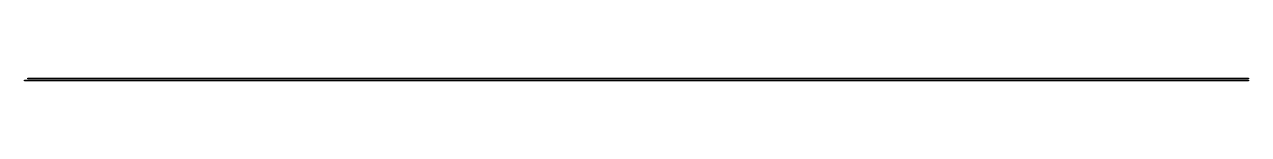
# Model space of a CAD drawing. Header units: millimetres. Extents: x -12.5 to 22.2, y 10.6 to 10.7.
import ezdxf

# ---------------------------------------------------------------- set-up
doc = ezdxf.new("R2010")
doc.units = ezdxf.units.MM

msp = doc.modelspace()

# ---------------------------------------------------------------- linework, layer by layer
for points in [[(-12.491805, 10.635062), (-12.491805, 10.655062), (22.153, 10.655062), (22.153, 10.635062)], [(-12.398587, 10.685062), (-12.398587, 10.705062), (22.153, 10.705062), (22.153, 10.685062)]]:
    msp.add_lwpolyline(points, close=True)

doc.saveas('drawing.dxf')
